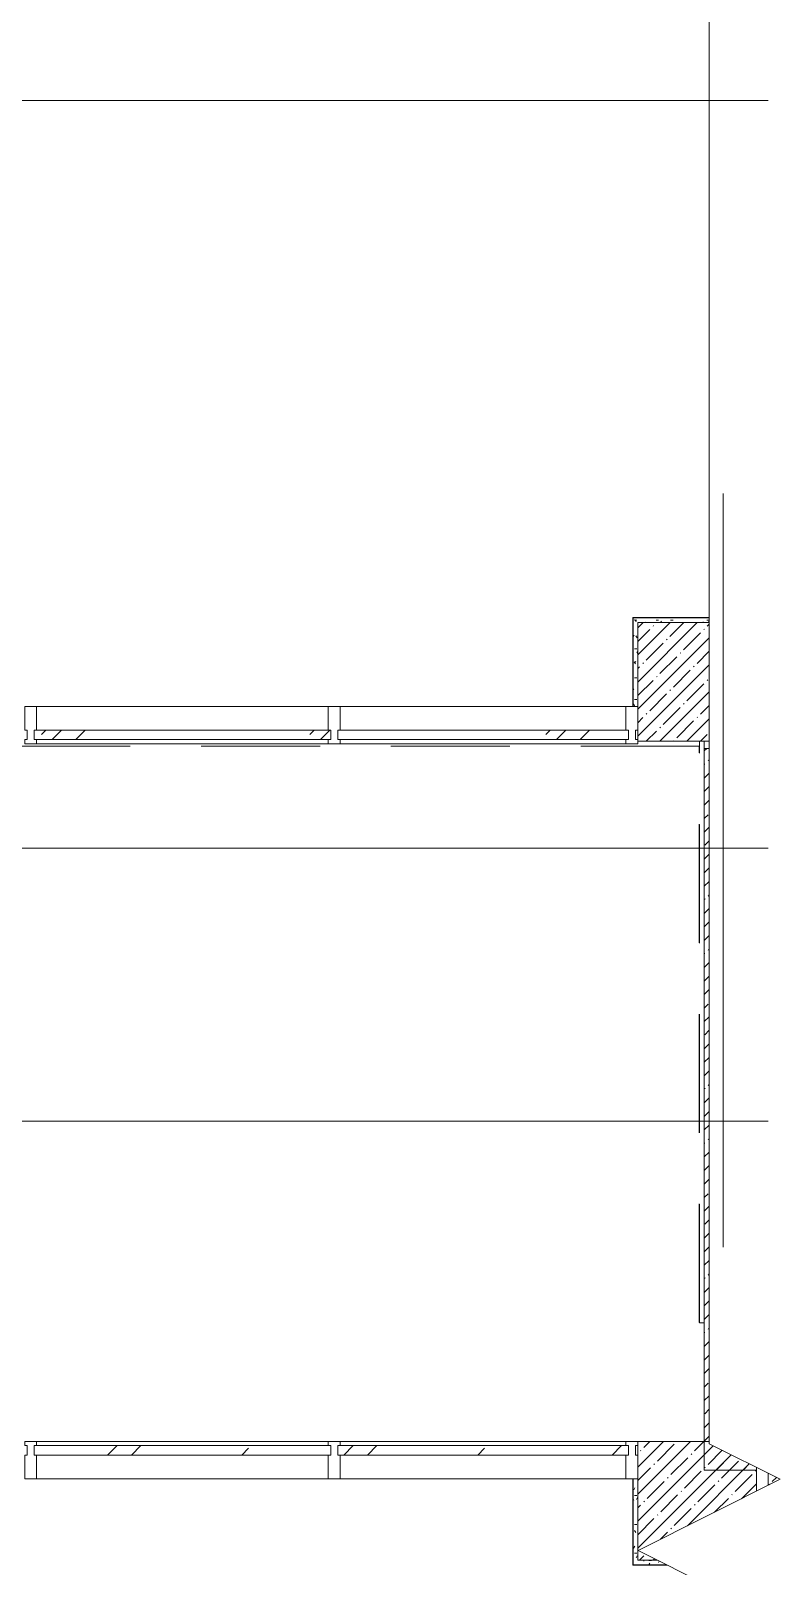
# Model space of a CAD drawing. Header units: millimetres. Extents: x -8624 to 200327, y -8553 to 29000.
# Drawn here: x 177990 to 181151, y 15124 to 21594 of the extents above; entities that cross this region are included whole.
import ezdxf

# ---------------------------------------------------------------- set-up
doc = ezdxf.new("R2010")
doc.units = ezdxf.units.MM
doc.linetypes.add('200_ШТРИХ__ш1_п0_6_', pattern=[800, 500, -300])
doc.linetypes.add('Осевая', pattern=[15875, 3175, -2381.25, 7937.5, -2381.25])
for name, color, linetype, lineweight in [('A-DETL-GENF', 7, 'Continuous', 9), ('A-DETL-MBND-1', 7, '200_ШТРИХ__ш1_п0_6_', 9), ('A-GLAZ-CURT-2', 7, 'Continuous', 9), ('A-GLAZ-CWMG-3', 7, 'Continuous', 9), ('A-WALL-4', 7, 'Continuous', 13), ('I-WALL-5', 7, 'Continuous', 9), ('S-COLS-2', 7, 'Continuous', 9), ('Оси', 7, 'Continuous', 9), ('Оси-2', 7, 'Осевая', 9)]:
    doc.layers.add(name, color=color, linetype=linetype, lineweight=lineweight)
doc.layers.add('I-WALL-7', color=9, linetype='Continuous', lineweight=9, true_color=0x808080)
pattern_1 = [(45, (96349.85, 0), (-57.02463, 57.02463), []), (45, (96406.87, 0), (-57.02463, 57.02463), [100.806, -20.161, 3.353, -16.808])]
pattern_2 = [(0, (96349.85, 0), (121.92, 30.48), [10.058, -81.382, 10.058, -81.382, -487.68]), (0, (96349.85, 0), (121.92, 30.48), [-182.88, 10.058, -172.822, 10.058, -81.382, -213.36]), (0, (96349.85, 0), (121.92, 30.48), [-457.2, 10.058, -50.902, 10.058, -142.342]), (120, (96395.57, 15.24), (-87.356454, 90.345817), [10.058, -81.382, 10.058, -81.382, -487.68]), (120, (96395.57, 15.24), (-87.356454, 90.345817), [-182.88, 10.058, -172.822, 10.058, -81.382, -213.36]), (120, (96395.57, 15.24), (-87.356454, 90.345817), [-457.2, 10.058, -50.902, 10.058, -142.342]), (240, (96410.81, 76.2), (-34.563546, -120.825817), [10.058, -81.382, 10.058, -81.382, -487.68]), (240, (96410.81, 76.2), (-34.563546, -120.825817), [-182.88, 10.058, -172.822, 10.058, -81.382, -213.36]), (240, (96410.81, 76.2), (-34.563546, -120.825817), [-457.2, 10.058, -50.902, 10.058, -142.342])]

# ---------------------------------------------------------------- blocks, each defined once
blk = doc.blocks.new('BSC_Колонна _Прямоугольная - 500х500-V213-План зашивки приборов отопления в осях 3 этажа 12-23')
at = {"layer": 'S-COLS-2'}
h = blk.add_hatch(dxfattribs=at)
h.set_pattern_fill('FP_161', color=256, style=0, pattern_type=2)
h.set_pattern_definition([(45, (-84450, -18850), (-57.02463, 57.02463), []), (45, (-84392.975, -18850), (-57.02463, 57.02463), [100.806, -20.161, 3.353, -16.808])])
h.paths.add_polyline_path([(-250, -250), (50.7, -250), (50.7, 250), (-250, 250), (-250, -114.7)])
for p, q in [((50.7, 250), (-250, 250)), ((-250, 250), (-250, -250)), ((-250, -250), (50.7, -250))]:
    blk.add_line(p, q, dxfattribs=at)
blk = doc.blocks.new('Прямоугольный импост - Импост структурный с накладкой - 160мм-V215-План зашивки приборов отопления в осях 3 этажа 12-23')
at = {"layer": 'A-GLAZ-CWMG-3'}
for p, q in [((-50, 40), (-50, 140)), ((-50, 140), (0, 140)), ((0, 140), (0, 40)), ((-40, 40), (-50, 40)), ((-50, -17), (-50, 0)), ((-50, 0), (-40, 0)), ((-40, 0), (-40, 40)), ((-10, 40), (-10, 0)), ((0, 40), (-10, 40)), ((-10, 0), (0, 0)), ((0, 0), (0, -17)), ((0, -17), (-50, -17))]:
    blk.add_line(p, q, dxfattribs=at)
blk = doc.blocks.new('Системная панель - Стекло - 40мм-30335157-План зашивки приборов отопления в осях 3 этажа 12-23')
at = {"layer": 'A-GLAZ-CURT-2'}
h = blk.add_hatch(dxfattribs=at)
h.set_pattern_fill('FP_168', color=256, style=0, pattern_type=2)
h.set_pattern_definition([(45, (-82380, -15533), (-282.8427, 282.8427), [200, -600]), (45, (-82580, -15633), (-282.8427, 282.8427), [600, -200]), (45, (-82180, -15733), (-282.8427, 282.8427), [200, -600])])
h.paths.add_polyline_path([(625, -40), (625, 0), (-625, 0), (-625, -40), (-370.3, -40)])
for p, q in [((625, 0), (-625, 0)), ((-625, 0), (-625, -40)), ((-625, -40), (625, -40)), ((625, -40), (625, 0))]:
    blk.add_line(p, q, dxfattribs=at)
blk = doc.blocks.new('Прямоугольный импост - Импост структурный с накладкой - 160мм-23562108-План зашивки приборов отопления в осях 3 этажа 12-23')
at = {"layer": 'A-GLAZ-CWMG-3'}
for p, q in [((82895, 15650), (81665, 15650)), ((82895, 15493), (81665, 15493))]:
    blk.add_line(p, q, dxfattribs=at)
blk = doc.blocks.new('Прямоугольный импост - Импост структурный с накладкой - 160мм-30335135-План зашивки приборов отопления в осях 3 этажа 12-23')
at = {"layer": 'A-GLAZ-CWMG-3'}
for p, q in [((-25, 40), (-25, 140)), ((-25, 140), (25, 140)), ((25, 140), (25, 40)), ((-15, 40), (-25, 40)), ((-25, -17), (-25, 0)), ((-25, 0), (-15, 0)), ((-15, 0), (-15, 40)), ((15, 40), (15, 0)), ((25, 40), (15, 40)), ((15, 0), (25, 0)), ((25, 0), (25, -17)), ((25, -17), (-25, -17))]:
    blk.add_line(p, q, dxfattribs=at)
blk = doc.blocks.new('Прямоугольный импост - Импост структурный с накладкой - 160мм-23618922-План зашивки приборов отопления в осях 3 этажа 12-23')
at = {"layer": 'A-GLAZ-CWMG-3'}
for p, q in [((-50, 0), (-50, 17)), ((-50, 17), (0, 17)), ((-40, 0), (-50, 0)), ((-40, -40), (-40, 0)), ((0, 0), (-10, 0)), ((-10, 0), (-10, -40)), ((0, 17), (0, 7)), ((-50, -140), (-50, -40)), ((-50, -40), (-40, -40)), ((-10, -40), (0, -40)), ((0, -140), (-50, -140))]:
    blk.add_line(p, q, dxfattribs=at)
blk = doc.blocks.new('Системная панель - Стекло - 40мм-V216-План зашивки приборов отопления в осях 3 этажа 12-23')
at = {"layer": 'A-GLAZ-CURT-2'}
h = blk.add_hatch(dxfattribs=at)
h.set_pattern_fill('FP_170', color=256, style=0, pattern_type=2)
h.set_pattern_definition([(45, (-83647.5, -18507), (-282.8427, 282.8427), [200, -600]), (45, (-83847.5, -18607), (-282.8427, 282.8427), [600, -200]), (45, (-83447.5, -18707), (-282.8427, 282.8427), [200, -600])])
h.paths.add_polyline_path([(612.5, 0), (612.5, 40), (-612.5, 40), (-612.5, 0), (-183.7, 0)])
for p, q in [((612.5, 40), (-612.5, 40)), ((-612.5, 40), (-612.5, 0)), ((612.5, 0), (612.5, 40)), ((-612.5, 0), (612.5, 0))]:
    blk.add_line(p, q, dxfattribs=at)
blk = doc.blocks.new('Прямоугольный импост - Импост структурный с накладкой - 160мм-23562040-План зашивки приборов отопления в осях 3 этажа 12-23')
at = {"layer": 'A-GLAZ-CWMG-3'}
for p, q in [((80335, 18747), (79130, 18747)), ((80335, 18590), (79130, 18590))]:
    blk.add_line(p, q, dxfattribs=at)
blk = doc.blocks.new('Прямоугольный импост - Импост структурный с накладкой - 160мм-23618920-План зашивки приборов отопления в осях 3 этажа 12-23')
at = {"layer": 'A-GLAZ-CWMG-3'}
for p, q in [((-25, 0), (-25, 17)), ((-25, 17), (25, 17)), ((-15, 0), (-25, 0)), ((-15, -40), (-15, 0)), ((25, 0), (15, 0)), ((15, 0), (15, -40)), ((25, 17), (25, 0)), ((-25, -140), (-25, -40)), ((-25, -40), (-15, -40)), ((15, -40), (25, -40)), ((25, -40), (25, -140)), ((25, -140), (-25, -140))]:
    blk.add_line(p, q, dxfattribs=at)
blk = doc.blocks.new('Системная панель - Стекло - 40мм-23618924-План зашивки приборов отопления в осях 3 этажа 12-23')
at = {"layer": 'A-GLAZ-CURT-2'}
h = blk.add_hatch(dxfattribs=at)
h.set_pattern_fill('FP_174', color=256, style=0, pattern_type=2)
h.set_pattern_definition([(45, (-82380, -18507), (-282.8427, 282.8427), [200, -600]), (45, (-82580, -18607), (-282.8427, 282.8427), [600, -200]), (45, (-82180, -18707), (-282.8427, 282.8427), [200, -600])])
h.paths.add_polyline_path([(625, 0), (625, 40), (-625, 40), (-625, 0), (-370.3, 0)])
for p, q in [((625, 40), (-625, 40)), ((-625, 40), (-625, 0)), ((-625, 0), (625, 0)), ((625, 0), (625, 40))]:
    blk.add_line(p, q, dxfattribs=at)
blk = doc.blocks.new('Прямоугольный импост - Импост структурный с накладкой - 160мм-22751478-План зашивки приборов отопления в осях 3 этажа 12-23')
at = {"layer": 'A-GLAZ-CWMG-3'}
for p, q in [((82895, 18747), (81665, 18747)), ((82895, 18590), (81665, 18590))]:
    blk.add_line(p, q, dxfattribs=at)
blk = doc.blocks.new('Системная панель - Стекло - 40мм-V222-План зашивки приборов отопления в осях 3 этажа 12-23')
at = {"layer": 'A-GLAZ-CURT-2'}
h = blk.add_hatch(dxfattribs=at)
h.set_pattern_fill('FP_176', color=256, style=0, pattern_type=2)
h.set_pattern_definition([(45, (-83647.5, -15533), (-282.8427, 282.8427), [200, -600]), (45, (-83847.5, -15633), (-282.8427, 282.8427), [600, -200]), (45, (-83447.5, -15733), (-282.8427, 282.8427), [200, -600])])
h.paths.add_polyline_path([(612.5, -40), (612.5, 0), (-612.5, 0), (-612.5, -40), (543.3, -40)])
for p, q in [((612.5, 0), (-612.5, 0)), ((-612.5, 0), (-612.5, -40)), ((-612.5, -40), (612.5, -40)), ((612.5, -40), (612.5, 0))]:
    blk.add_line(p, q, dxfattribs=at)
blk = doc.blocks.new('Прямоугольный импост - Импост структурный с накладкой - 160мм-23562112-План зашивки приборов отопления в осях 3 этажа 12-23')
at = {"layer": 'A-GLAZ-CWMG-3'}
for p, q in [((84150, 15650), (82945, 15650)), ((84150, 15493), (82945, 15493))]:
    blk.add_line(p, q, dxfattribs=at)
blk = doc.blocks.new('Прямоугольный импост - Импост структурный с накладкой - 160мм-30335136-План зашивки приборов отопления в осях 3 этажа 12-23')
at = {"layer": 'A-GLAZ-CWMG-3'}
for p, q in [((-25, 40), (-25, 140)), ((-25, 140), (25, 140)), ((25, 140), (25, 40)), ((-15, 40), (-25, 40)), ((-25, -17), (-25, 0)), ((-25, 0), (-15, 0)), ((-15, 0), (-15, 40)), ((15, 40), (15, 0)), ((25, 40), (15, 40)), ((15, 0), (25, 0)), ((25, 0), (25, -17)), ((25, -17), (-25, -17))]:
    blk.add_line(p, q, dxfattribs=at)
blk = doc.blocks.new('DET_L_Линия разрыва - М100-V279-План зашивки приборов отопления в осях 3 этажа 12-23')
at = {"layer": 'A-DETL-GENF'}
for p, q in [((11889.9, 300), (11739.9, 0)), ((12189.9, -300), (11889.9, 300)), ((12339.9, 0), (12189.9, -300)), ((24073.9, 0), (12339.9, 0))]:
    blk.add_line(p, q, dxfattribs=at)

msp = doc.modelspace()

# ---------------------------------------------------------------- hatches: boundary and pattern name
at = {"layer": 'I-WALL-5'}
h = msp.add_hatch(dxfattribs=at)
h.set_pattern_fill('FP_135', color=256, style=0, pattern_type=2)
h.set_pattern_definition(pattern_1)
h.paths.add_polyline_path([(181049.8, 15530), (181049.8, 15541.2), (180850.5, 15640.9), (180850.5, 18570), (180829.8, 18570), (180829.8, 15530), (180850.5, 15530)])
h = msp.add_hatch(dxfattribs=at)
h.set_pattern_fill('FP_135', color=256, style=0, pattern_type=2)
h.set_pattern_definition(pattern_1)
h.paths.add_polyline_path([(181099.8, 15465.6), (181150.5, 15490.9), (181099.8, 15516.2), (181099.8, 15490.9)])
at = {"layer": 'I-WALL-7'}
h = msp.add_hatch(dxfattribs=at)
h.set_pattern_fill('FP_183', color=256, style=0, pattern_type=2)
h.set_pattern_definition(pattern_2)
h.paths.add_polyline_path([(180850.5, 19100), (180850.5, 19120), (180529.8, 19120), (180529.8, 19100), (180549.8, 19100)])
h = msp.add_hatch(dxfattribs=at)
h.set_pattern_fill('FP_183', color=256, style=0, pattern_type=2)
h.set_pattern_definition(pattern_2)
h.paths.add_polyline_path([(180549.8, 18747), (180549.8, 19100), (180529.8, 19100), (180529.8, 18747)])
h = msp.add_hatch(dxfattribs=at)
h.set_pattern_fill('FP_183', color=256, style=0, pattern_type=2)
h.set_pattern_definition(pattern_2)
h.paths.add_polyline_path([(180549.8, 15130), (180549.8, 15493), (180529.8, 15493), (180529.8, 15130)])
h = msp.add_hatch(dxfattribs=at)
h.set_pattern_fill('FP_183', color=256, style=0, pattern_type=2)
h.set_pattern_definition(pattern_2)
h.paths.add_polyline_path([(180550.5, 15130), (180672.3, 15130), (180632.3, 15150), (180549.8, 15150), (180549.8, 15130)])
at = {"layer": 'S-COLS-2'}
h = msp.add_hatch(dxfattribs=at)
h.set_pattern_fill('FP_135', color=256, style=0, pattern_type=2)
h.set_pattern_definition(pattern_1)
h.paths.add_polyline_path([(180549.8, 15150), (180632.3, 15150), (180550.5, 15190.9), (181049.8, 15440.6), (181049.8, 15541.2), (180850.5, 15640.9), (180850.5, 15650), (180549.8, 15650), (180549.8, 15279.5)])

# ---------------------------------------------------------------- linework, layer by layer
at = {"layer": 'A-DETL-MBND-1'}
for p, q in [((180809.8, 18580), (170389.8, 18580)), ((180808.8, 18579), (170389.8, 18579)), ((180808.8, 16151), (180808.8, 18580)), ((180809.8, 16150), (180809.8, 18600)), ((180829.8, 18600), (180829.8, 18570)), ((180808.8, 16151), (180809.8, 16151)), ((180809.8, 16150), (180829.8, 16150))]:
    msp.add_line(p, q, dxfattribs=at)
at = {"layer": 'A-WALL-4'}
msp.add_line((180549.8, 15130), (180672.3, 15130), dxfattribs=at)
at = {"layer": 'I-WALL-5'}
for p, q in [((180850.5, 19121), (180528.8, 19121)), ((180528.8, 19121), (180528.8, 18747)), ((180850.5, 19120), (180529.8, 19120)), ((180529.8, 19120), (180529.8, 18747)), ((180528.8, 18747), (180549.8, 18747)), ((180829.8, 18570), (180829.8, 15530)), ((180850.5, 18570), (180829.8, 18570)), ((180829.8, 15530), (181049.8, 15530)), ((181049.8, 15530), (181049.8, 15541.2)), ((180549.8, 15493), (180528.8, 15493)), ((180528.8, 15493), (180528.8, 15129)), ((180529.8, 15493), (180529.8, 15130)), ((180549.8, 15150), (180549.8, 15493)), ((181099.8, 15516.2), (181099.8, 15465.6)), ((180632.3, 15150), (180549.8, 15150)), ((180528.8, 15129), (180674.3, 15129)), ((180529.8, 15130), (180549.8, 15130))]:
    msp.add_line(p, q, dxfattribs=at)
at = {"layer": 'S-COLS-2'}
for p, q in [((180850.5, 15650), (180549.8, 15650)), ((180549.8, 15650), (180549.8, 15150)), ((181049.8, 15440.6), (181049.8, 15541.2)), ((180549.8, 15150), (180632.3, 15150))]:
    msp.add_line(p, q, dxfattribs=at)
at = {"layer": 'Оси'}
for p, q in [((178599.8, 21300), (181099.8, 21300)), ((178599.8, 18150), (181099.8, 18150)), ((178599.8, 17000), (181099.8, 17000))]:
    msp.add_line(p, q, dxfattribs=at)
at = {"layer": 'Оси-2'}
for p, q in [((180909.8, 593.7), (180909.8, 24898.1)), ((135246.3, 21300), (178599.8, 21300)), ((135246.3, 18150), (178599.8, 18150)), ((135246.3, 17000), (178599.8, 17000))]:
    msp.add_line(p, q, dxfattribs=at)

# ---------------------------------------------------------------- block references
at = {"layer": 'A-DETL-GENF', "rotation": 90.00000000000031}
msp.add_blockref('DET_L_Линия разрыва - М100-V279-План зашивки приборов отопления в осях 3 этажа 12-23', (180850.5, 3301.1), dxfattribs=at)
at = {"layer": 'A-GLAZ-CURT-2'}
for name, p in [('Системная панель - Стекло - 40мм-23618924-План зашивки приборов отопления в осях 3 этажа 12-23', (178629.8, 18607)), ('Системная панель - Стекло - 40мм-V216-План зашивки приборов отопления в осях 3 этажа 12-23', (179897.3, 18607)), ('Системная панель - Стекло - 40мм-30335157-План зашивки приборов отопления в осях 3 этажа 12-23', (178629.8, 15633)), ('Системная панель - Стекло - 40мм-V222-План зашивки приборов отопления в осях 3 этажа 12-23', (179897.3, 15633))]:
    msp.add_blockref(name, p, dxfattribs=at)
at = {"layer": 'A-GLAZ-CWMG-3', "extrusion": (0, 0, -1), "rotation": 180}
for name, p in [('Прямоугольный импост - Импост структурный с накладкой - 160мм-23618920-План зашивки приборов отопления в осях 3 этажа 12-23', (-177989.8, 18607)), ('Прямоугольный импост - Импост структурный с накладкой - 160мм-23618920-План зашивки приборов отопления в осях 3 этажа 12-23', (-179269.8, 18607)), ('Прямоугольный импост - Импост структурный с накладкой - 160мм-23618922-План зашивки приборов отопления в осях 3 этажа 12-23', (-180549.8, 18607)), ('Прямоугольный импост - Импост структурный с накладкой - 160мм-30335135-План зашивки приборов отопления в осях 3 этажа 12-23', (-177989.8, 15633)), ('Прямоугольный импост - Импост структурный с накладкой - 160мм-30335136-План зашивки приборов отопления в осях 3 этажа 12-23', (-179269.8, 15633)), ('Прямоугольный импост - Импост структурный с накладкой - 160мм-V215-План зашивки приборов отопления в осях 3 этажа 12-23', (-180549.8, 15633))]:
    msp.add_blockref(name, p, dxfattribs=at)
at = {"layer": 'A-GLAZ-CWMG-3'}
for name, p in [('Прямоугольный импост - Импост структурный с накладкой - 160мм-22751478-План зашивки приборов отопления в осях 3 этажа 12-23', (96349.8, 0)), ('Прямоугольный импост - Импост структурный с накладкой - 160мм-23562040-План зашивки приборов отопления в осях 3 этажа 12-23', (100164.8, 0)), ('Прямоугольный импост - Импост структурный с накладкой - 160мм-23562108-План зашивки приборов отопления в осях 3 этажа 12-23', (96349.8, 0)), ('Прямоугольный импост - Импост структурный с накладкой - 160мм-23562112-План зашивки приборов отопления в осях 3 этажа 12-23', (96349.8, 0))]:
    msp.add_blockref(name, p, dxfattribs=at)
at = {"layer": 'S-COLS-2'}
msp.add_blockref('BSC_Колонна _Прямоугольная - 500х500-V213-План зашивки приборов отопления в осях 3 этажа 12-23', (180799.8, 18850), dxfattribs=at)

doc.saveas('drawing.dxf')
